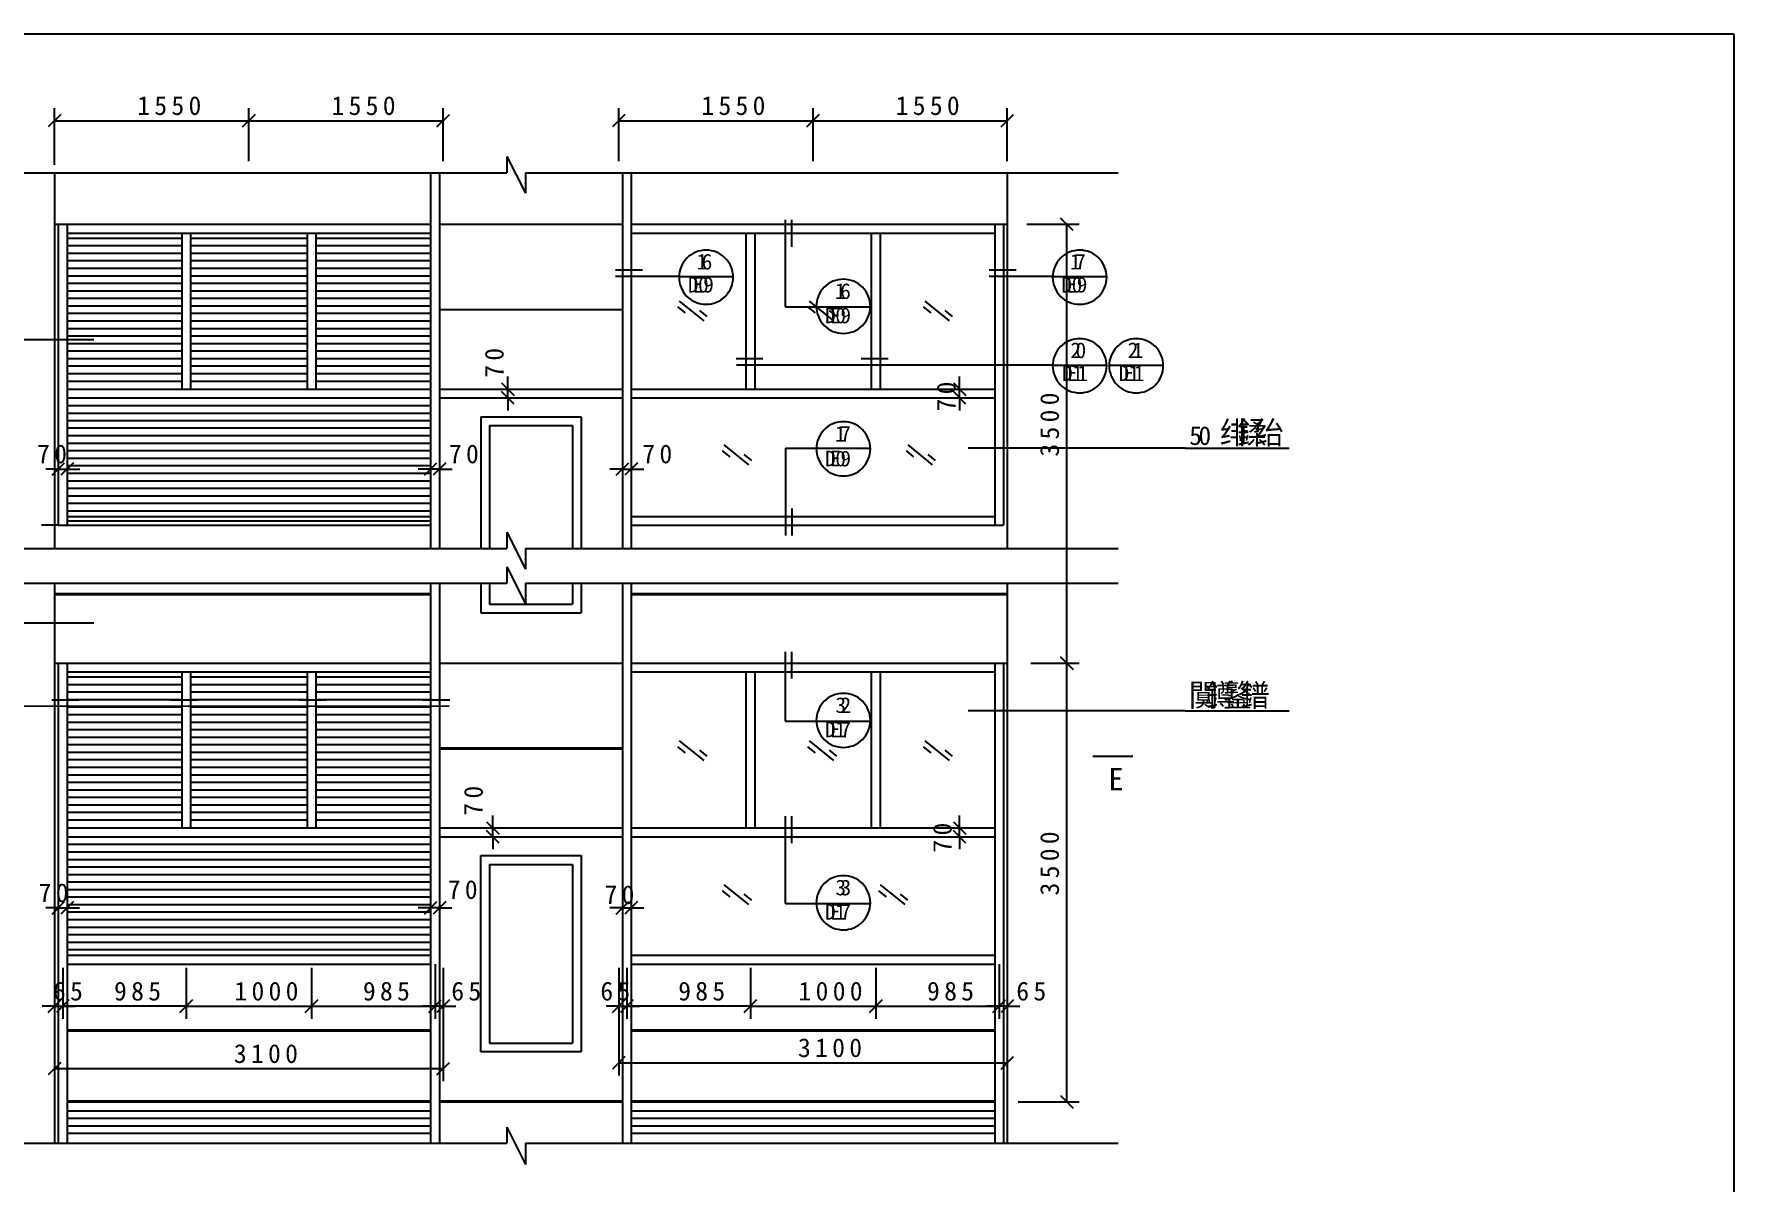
# Model space of a CAD drawing. Header units: metres. Extents: x 0 to 421, y 0 to 298.
# Drawn here: x 149.3 to 421.4, y 114.1 to 298 of the extents above; entities that cross this region are included whole.
import ezdxf

# ---------------------------------------------------------------- set-up
doc = ezdxf.new("R2010")
doc.units = ezdxf.units.M

msp = doc.modelspace()

# ---------------------------------------------------------------- linework, layer by layer
for p, q in [((421.42, 298), (0, 298)), ((421.42, 0), (421.42, 298)), ((152.59, 277.06), (152.59, 286.13)), ((183.7, 277.66), (183.7, 286.13)), ((183.7, 277.66), (183.7, 286.13)), ((214.8, 277.66), (214.8, 286.13)), ((242.89, 277.66), (242.89, 286.13)), ((274, 277.66), (274, 286.13)), ((274, 277.66), (274, 286.13)), ((305.1, 277.66), (305.1, 286.13)), ((153.59, 285.13), (151.59, 283.12)), ((152.59, 284.12), (183.7, 284.12)), ((182.69, 283.12), (184.7, 285.13)), ((184.7, 285.13), (182.69, 283.12)), ((183.7, 284.12), (214.8, 284.12)), ((213.8, 283.12), (215.8, 285.13)), ((243.9, 285.13), (241.89, 283.12)), ((242.89, 284.12), (274, 284.12)), ((273, 283.12), (275, 285.13)), ((275, 285.13), (273, 283.12)), ((274, 284.12), (305.1, 284.12)), ((304.1, 283.12), (306.11, 285.13)), ((225, 278.42), (225, 275.8)), ((225, 278.42), (227.97, 272.51)), ((136.28, 275.8), (225, 275.8)), ((152.59, 275.8), (152.59, 215.64)), ((212.79, 275.8), (212.79, 219.38)), ((214.2, 275.8), (214.2, 219.38)), ((227.97, 275.8), (322.86, 275.8)), ((227.97, 275.8), (227.97, 272.51)), ((243.5, 275.8), (243.5, 219.38)), ((244.9, 275.8), (244.9, 219.38)), ((305.1, 275.8), (305.1, 215.64)), ((152.59, 267.55), (212.79, 267.55)), ((153.19, 267.55), (153.19, 219.38)), ((154.6, 267.55), (154.6, 219.38)), ((214.2, 267.55), (243.5, 267.55)), ((244.9, 267.55), (305.1, 267.55)), ((269.58, 254.31), (269.58, 268.26)), ((270.59, 263.95), (270.59, 268.26)), ((303.1, 267.55), (303.1, 219.38)), ((304.5, 267.55), (304.5, 219.38)), ((308.24, 267.55), (316.62, 267.55)), ((315.62, 266.54), (313.61, 268.55)), ((314.62, 197.31), (314.62, 267.55)), ((154.6, 266.14), (212.79, 266.14)), ((154.6, 265.34), (172.96, 265.34)), ((154.6, 264.13), (172.96, 264.13)), ((172.96, 266.14), (172.96, 241.16)), ((174.36, 266.14), (174.36, 241.16)), ((174.36, 265.34), (193.03, 265.34)), ((174.36, 264.13), (193.03, 264.13)), ((193.03, 266.14), (193.03, 241.16)), ((194.43, 266.14), (194.43, 241.16)), ((194.43, 265.34), (212.79, 265.34)), ((194.43, 264.13), (212.79, 264.13)), ((244.9, 266.14), (303.1, 266.14)), ((263.26, 266.14), (263.26, 241.16)), ((264.67, 266.14), (264.67, 241.16)), ((283.33, 266.14), (283.33, 241.16)), ((284.74, 266.14), (284.74, 241.16)), ((154.6, 262.93), (172.96, 262.93)), ((154.6, 261.73), (172.96, 261.73)), ((174.36, 262.93), (193.03, 262.93)), ((174.36, 261.73), (193.03, 261.73)), ((194.43, 262.93), (212.79, 262.93)), ((194.43, 261.73), (212.79, 261.73)), ((154.6, 260.52), (172.96, 260.52)), ((154.6, 259.32), (172.96, 259.32)), ((174.36, 260.52), (193.03, 260.52)), ((174.36, 259.32), (193.03, 259.32)), ((194.43, 260.52), (212.79, 260.52)), ((194.43, 259.32), (212.79, 259.32)), ((246.7, 260.18), (242.39, 260.18)), ((252.55, 259.18), (242.39, 259.18)), ((252.55, 259.18), (261.22, 259.18)), ((306.49, 260.18), (302.19, 260.18)), ((312.35, 259.18), (302.19, 259.18)), ((312.35, 259.18), (321.01, 259.18)), ((154.6, 258.11), (172.96, 258.11)), ((154.6, 256.91), (172.96, 256.91)), ((174.36, 258.11), (193.03, 258.11)), ((174.36, 256.91), (193.03, 256.91)), ((194.43, 258.11), (212.79, 258.11)), ((194.43, 256.91), (212.79, 256.91)), ((154.6, 255.71), (172.96, 255.71)), ((154.6, 254.5), (172.96, 254.5)), ((154.6, 253.3), (172.96, 253.3)), ((174.36, 255.71), (193.03, 255.71)), ((174.36, 254.5), (193.03, 254.5)), ((174.36, 253.3), (193.03, 253.3)), ((194.43, 255.71), (212.79, 255.71)), ((194.43, 254.5), (212.79, 254.5)), ((194.43, 253.3), (212.79, 253.3)), ((243.5, 253.85), (214.2, 253.85)), ((252.33, 254.31), (253.53, 253.35)), ((252.58, 255.25), (256.51, 252.09)), ((255.8, 253.75), (256.98, 252.79)), ((269.58, 254.31), (274.52, 254.31)), ((273.12, 254.31), (274.32, 253.35)), ((273.37, 255.25), (277.3, 252.09)), ((274.52, 254.31), (283.18, 254.31)), ((276.58, 253.75), (277.77, 252.79)), ((291.63, 254.31), (292.83, 253.35)), ((291.88, 255.25), (295.81, 252.09)), ((295.1, 253.75), (296.28, 252.79)), ((154.6, 252.09), (172.96, 252.09)), ((154.6, 250.89), (172.96, 250.89)), ((174.36, 252.09), (193.03, 252.09)), ((174.36, 250.89), (193.03, 250.89)), ((194.43, 252.09), (212.79, 252.09)), ((194.43, 250.89), (212.79, 250.89)), ((120.97, 249.12), (158.87, 249.12)), ((154.6, 249.69), (172.96, 249.69)), ((154.6, 248.48), (172.96, 248.48)), ((174.36, 249.69), (193.03, 249.69)), ((174.36, 248.48), (193.03, 248.48)), ((194.43, 249.69), (212.79, 249.69)), ((194.43, 248.48), (212.79, 248.48)), ((154.6, 247.28), (172.96, 247.28)), ((154.6, 246.07), (172.96, 246.07)), ((174.36, 247.28), (193.03, 247.28)), ((174.36, 246.07), (193.03, 246.07)), ((194.43, 247.28), (212.79, 247.28)), ((194.43, 246.07), (212.79, 246.07)), ((265.99, 246), (261.68, 246)), ((312.35, 245), (261.73, 245)), ((286.02, 246), (281.71, 246)), ((312.35, 245), (321.01, 245)), ((321.4, 245), (330.06, 245)), ((154.6, 244.87), (172.96, 244.87)), ((154.6, 243.67), (172.96, 243.67)), ((154.6, 242.46), (172.96, 242.46)), ((174.36, 244.87), (193.03, 244.87)), ((174.36, 243.67), (193.03, 243.67)), ((174.36, 242.46), (193.03, 242.46)), ((194.43, 244.87), (212.79, 244.87)), ((194.43, 243.67), (212.79, 243.67)), ((194.43, 242.46), (212.79, 242.46)), ((225.15, 241.16), (225.15, 243.16)), ((297.47, 241.16), (297.47, 243.16)), ((154.6, 241.16), (212.79, 241.16)), ((154.6, 239.75), (212.79, 239.75)), ((214.2, 241.16), (243.5, 241.16)), ((214.2, 239.75), (243.5, 239.75)), ((222.23, 241.16), (227.16, 241.16)), ((222.23, 239.75), (227.16, 239.75)), ((224.15, 242.16), (226.15, 240.15)), ((226.15, 238.75), (224.15, 240.76)), ((225.15, 239.75), (225.15, 241.16)), ((225.15, 239.75), (225.15, 237.75)), ((244.9, 241.16), (303.1, 241.16)), ((244.9, 239.75), (303.1, 239.75)), ((294.54, 241.16), (299.48, 241.16)), ((294.54, 239.75), (299.48, 239.75)), ((296.47, 242.16), (298.47, 240.15)), ((298.47, 238.75), (296.47, 240.76)), ((297.47, 239.75), (297.47, 241.16)), ((297.47, 239.75), (297.47, 237.75)), ((154.6, 238.55), (212.79, 238.55)), ((154.6, 237.34), (212.79, 237.34)), ((154.6, 236.14), (212.79, 236.14)), ((154.6, 234.94), (212.79, 234.94)), ((220.82, 236.74), (236.87, 236.74)), ((220.82, 236.74), (220.82, 215.64)), ((222.23, 235.34), (235.47, 235.34)), ((222.23, 235.34), (222.23, 215.64)), ((235.47, 235.34), (235.47, 215.64)), ((236.87, 236.74), (236.87, 215.64)), ((153.19, 233.71), (153.19, 226.37)), ((154.6, 233.73), (212.79, 233.73)), ((154.6, 233.71), (154.6, 226.37)), ((154.6, 232.53), (212.79, 232.53)), ((154.6, 231.32), (212.79, 231.32)), ((212.79, 233.71), (212.79, 226.37)), ((214.2, 233.71), (214.2, 226.37)), ((243.5, 233.71), (243.5, 226.37)), ((244.9, 233.71), (244.9, 226.37)), ((259.73, 232.22), (263.66, 229.06)), ((269.58, 231.7), (274.52, 231.7)), ((269.58, 231.7), (269.58, 217.76)), ((274.52, 231.7), (283.18, 231.7)), ((289.15, 232.22), (293.08, 229.06)), ((333.59, 231.69), (298.82, 231.69)), ((333.59, 231.69), (350.23, 231.69)), ((152.19, 227.37), (154.2, 229.38)), ((155.6, 229.38), (153.6, 227.37)), ((154.6, 230.12), (212.79, 230.12)), ((154.6, 228.92), (212.79, 228.92)), ((211.79, 227.37), (213.8, 229.38)), ((215.2, 229.38), (213.2, 227.37)), ((242.49, 227.37), (244.5, 229.38)), ((245.91, 229.38), (243.9, 227.37)), ((259.48, 231.28), (260.67, 230.32)), ((262.94, 230.71), (264.13, 229.76)), ((288.9, 231.28), (290.1, 230.32)), ((292.37, 230.71), (293.55, 229.76)), ((153.19, 228.37), (151.19, 228.37)), ((153.19, 228.37), (154.6, 228.37)), ((154.6, 228.37), (156.61, 228.37)), ((154.6, 227.71), (212.79, 227.71)), ((154.6, 226.51), (212.79, 226.51)), ((212.79, 228.37), (210.79, 228.37)), ((214.2, 228.37), (212.79, 228.37)), ((214.2, 228.37), (216.21, 228.37)), ((243.5, 228.37), (241.49, 228.37)), ((243.5, 228.37), (244.9, 228.37)), ((244.9, 228.37), (246.91, 228.37)), ((154.6, 225.3), (212.79, 225.3)), ((154.6, 224.1), (212.79, 224.1)), ((154.6, 222.9), (212.79, 222.9)), ((154.6, 221.69), (212.79, 221.69)), ((154.6, 220.79), (212.79, 220.79)), ((244.9, 220.79), (303.1, 220.79)), ((270.59, 222.07), (270.59, 217.76)), ((153.19, 219.38), (150.52, 219.38)), ((153.19, 219.38), (212.79, 219.38)), ((154.6, 220.09), (212.79, 220.09)), ((212.79, 219.38), (212.79, 215.64)), ((214.2, 219.38), (214.2, 215.64)), ((225, 218.25), (225, 215.64)), ((225, 218.25), (227.97, 212.34)), ((243.5, 219.38), (243.5, 215.64)), ((244.9, 219.38), (304.5, 219.38)), ((244.9, 219.38), (244.9, 215.64)), ((136.28, 215.64), (225, 215.64)), ((227.97, 215.64), (322.86, 215.64)), ((227.97, 215.64), (227.97, 212.34)), ((225, 212.7), (227.97, 206.79)), ((225, 212.7), (225, 210.08)), ((136.28, 210.08), (225, 210.08)), ((152.59, 210.08), (152.59, 197.91)), ((212.79, 210.08), (212.79, 120.45)), ((214.2, 210.08), (214.2, 120.45)), ((220.82, 210.08), (220.82, 205.34)), ((222.23, 210.08), (222.23, 206.74)), ((227.97, 210.08), (322.86, 210.08)), ((227.97, 210.08), (227.97, 206.79)), ((235.47, 210.08), (235.47, 206.74)), ((236.87, 210.08), (236.87, 205.34)), ((243.5, 210.08), (243.5, 120.45)), ((244.9, 210.08), (244.9, 120.45)), ((305.1, 210.08), (305.1, 197.91)), ((152.59, 208.43), (212.79, 208.43)), ((152.59, 208.27), (212.79, 208.27)), ((244.9, 208.43), (305.1, 208.43)), ((244.9, 208.27), (305.1, 208.27)), ((220.82, 205.34), (236.87, 205.34)), ((222.23, 206.74), (235.47, 206.74)), ((120.97, 203.77), (158.87, 203.77)), ((269.58, 188.04), (269.58, 199.14)), ((270.59, 194.84), (270.59, 199.14)), ((152.59, 197.91), (152.59, 120.45)), ((152.59, 197.31), (212.79, 197.31)), ((153.19, 197.31), (153.19, 120.45)), ((154.6, 197.31), (154.6, 120.45)), ((214.2, 197.31), (243.5, 197.31)), ((244.9, 197.31), (305.1, 197.31)), ((303.1, 197.31), (303.1, 120.45)), ((304.5, 197.31), (304.5, 120.45)), ((305.1, 197.91), (305.1, 120.45)), ((308.85, 197.31), (316.62, 197.31)), ((308.85, 197.31), (316.62, 197.31)), ((315.62, 196.31), (313.61, 198.31)), ((313.61, 198.31), (315.62, 196.31)), ((314.62, 127.07), (314.62, 197.31)), ((154.6, 195.9), (212.79, 195.9)), ((154.6, 195.1), (172.96, 195.1)), ((154.6, 193.9), (172.96, 193.9)), ((172.96, 195.9), (172.96, 170.92)), ((174.36, 195.9), (174.36, 170.92)), ((174.36, 195.1), (193.03, 195.1)), ((174.36, 193.9), (193.03, 193.9)), ((193.03, 195.9), (193.03, 170.92)), ((194.43, 195.9), (194.43, 170.92)), ((194.43, 195.1), (212.79, 195.1)), ((194.43, 193.9), (212.79, 193.9)), ((244.9, 195.9), (303.1, 195.9)), ((263.26, 195.9), (263.26, 170.92)), ((264.67, 195.9), (264.67, 170.92)), ((283.33, 195.9), (283.33, 170.92)), ((284.74, 195.9), (284.74, 170.92)), ((152.14, 191.45), (156.45, 191.45)), ((154.6, 192.69), (172.96, 192.69)), ((154.6, 191.49), (172.96, 191.49)), ((171.19, 191.45), (175.49, 191.45)), ((174.36, 192.69), (193.03, 192.69)), ((174.36, 191.49), (193.03, 191.49)), ((191.76, 191.45), (196.07, 191.45)), ((194.43, 192.69), (212.79, 192.69)), ((194.43, 191.49), (212.79, 191.49)), ((211.54, 191.45), (215.85, 191.45)), ((118.27, 190.43), (215.78, 190.45)), ((154.6, 190.29), (172.96, 190.29)), ((154.6, 189.08), (172.96, 189.08)), ((154.6, 187.88), (172.96, 187.88)), ((174.36, 190.29), (193.03, 190.29)), ((174.36, 189.08), (193.03, 189.08)), ((174.36, 187.88), (193.03, 187.88)), ((194.43, 190.29), (212.79, 190.29)), ((194.43, 189.08), (212.79, 189.08)), ((194.43, 187.88), (212.79, 187.88)), ((269.58, 188.04), (274.52, 188.04)), ((274.52, 188.04), (283.18, 188.04)), ((333.59, 189.69), (298.82, 189.69)), ((333.59, 189.69), (350.23, 189.69)), ((154.6, 186.67), (172.96, 186.67)), ((154.6, 185.47), (172.96, 185.47)), ((174.36, 186.67), (193.03, 186.67)), ((174.36, 185.47), (193.03, 185.47)), ((194.43, 186.67), (212.79, 186.67)), ((194.43, 185.47), (212.79, 185.47)), ((154.6, 184.27), (172.96, 184.27)), ((154.6, 183.06), (172.96, 183.06)), ((174.36, 184.27), (193.03, 184.27)), ((174.36, 183.06), (193.03, 183.06)), ((194.43, 184.27), (212.79, 184.27)), ((194.43, 183.06), (212.79, 183.06)), ((243.5, 183.69), (214.2, 183.69)), ((243.5, 183.53), (214.2, 183.53)), ((252.33, 183.92), (253.53, 182.95)), ((252.58, 184.85), (256.51, 181.7)), ((255.8, 183.35), (256.98, 182.4)), ((273.12, 183.92), (274.32, 182.95)), ((273.37, 184.85), (277.3, 181.7)), ((276.58, 183.35), (277.77, 182.4)), ((291.63, 183.92), (292.83, 182.95)), ((291.88, 184.85), (295.81, 181.7)), ((295.1, 183.35), (296.28, 182.4)), ((325.2, 182.36), (318.8, 182.36)), ((154.6, 181.86), (172.96, 181.86)), ((154.6, 180.65), (172.96, 180.65)), ((174.36, 181.86), (193.03, 181.86)), ((174.36, 180.65), (193.03, 180.65)), ((194.43, 181.86), (212.79, 181.86)), ((194.43, 180.65), (212.79, 180.65)), ((154.6, 179.45), (172.96, 179.45)), ((154.6, 178.24), (172.96, 178.24)), ((154.6, 177.04), (172.96, 177.04)), ((174.36, 179.45), (193.03, 179.45)), ((174.36, 178.24), (193.03, 178.24)), ((174.36, 177.04), (193.03, 177.04)), ((194.43, 179.45), (212.79, 179.45)), ((194.43, 178.24), (212.79, 178.24)), ((194.43, 177.04), (212.79, 177.04)), ((154.6, 175.84), (172.96, 175.84)), ((154.6, 174.63), (172.96, 174.63)), ((174.36, 175.84), (193.03, 175.84)), ((174.36, 174.63), (193.03, 174.63)), ((194.43, 175.84), (212.79, 175.84)), ((194.43, 174.63), (212.79, 174.63)), ((154.6, 173.43), (172.96, 173.43)), ((154.6, 172.22), (172.96, 172.22)), ((174.36, 173.43), (193.03, 173.43)), ((174.36, 172.22), (193.03, 172.22)), ((194.43, 173.43), (212.79, 173.43)), ((194.43, 172.22), (212.79, 172.22)), ((221.74, 171.92), (223.75, 169.92)), ((222.75, 170.92), (222.75, 172.93)), ((269.58, 158.85), (269.58, 172.79)), ((270.59, 168.48), (270.59, 172.79)), ((296.47, 171.92), (298.47, 169.92)), ((297.47, 170.92), (297.47, 172.93)), ((154.6, 170.92), (212.79, 170.92)), ((154.6, 169.52), (212.79, 169.52)), ((214.2, 170.92), (243.5, 170.92)), ((214.2, 169.52), (243.5, 169.52)), ((219.82, 170.92), (224.75, 170.92)), ((219.82, 169.52), (224.75, 169.52)), ((223.75, 168.51), (221.74, 170.52)), ((222.75, 169.52), (222.75, 170.92)), ((222.75, 169.52), (222.75, 167.51)), ((244.9, 170.92), (303.1, 170.92)), ((244.9, 169.52), (303.1, 169.52)), ((294.54, 170.92), (299.48, 170.92)), ((294.54, 169.52), (299.48, 169.52)), ((298.47, 168.51), (296.47, 170.52)), ((297.47, 169.52), (297.47, 170.92)), ((297.47, 169.52), (297.47, 167.51)), ((154.6, 168.31), (212.79, 168.31)), ((154.6, 167.11), (212.79, 167.11)), ((220.82, 135.1), (220.82, 166.51)), ((220.82, 166.51), (236.87, 166.51)), ((236.87, 166.51), (236.87, 135.1)), ((153.19, 163.47), (153.19, 156.13)), ((154.6, 165.9), (212.79, 165.9)), ((154.6, 164.7), (212.79, 164.7)), ((154.6, 163.5), (212.79, 163.5)), ((154.6, 163.47), (154.6, 156.13)), ((212.79, 163.47), (212.79, 156.13)), ((214.2, 163.47), (214.2, 156.13)), ((222.23, 165.1), (222.23, 136.5)), ((222.23, 165.1), (235.47, 165.1)), ((235.47, 165.1), (235.47, 136.5)), ((243.5, 163.47), (243.5, 156.13)), ((244.9, 163.47), (244.9, 156.13)), ((154.6, 162.29), (212.79, 162.29)), ((154.6, 161.09), (212.79, 161.09)), ((259.48, 160.88), (260.67, 159.92)), ((259.73, 161.82), (263.66, 158.66)), ((284.49, 160.88), (285.68, 159.92)), ((284.74, 161.82), (288.67, 158.66)), ((153.19, 158.14), (151.19, 158.14)), ((152.19, 157.14), (154.2, 159.14)), ((153.19, 158.14), (154.6, 158.14)), ((155.6, 159.14), (153.59, 157.14)), ((154.6, 159.88), (212.79, 159.88)), ((154.6, 158.68), (212.79, 158.68)), ((154.6, 158.14), (156.6, 158.14)), ((212.79, 158.14), (210.79, 158.14)), ((211.79, 157.14), (213.8, 159.14)), ((214.2, 158.14), (212.79, 158.14)), ((215.2, 159.14), (213.19, 157.14)), ((214.2, 158.14), (216.2, 158.14)), ((243.5, 158.14), (241.49, 158.14)), ((242.49, 157.14), (244.5, 159.14)), ((243.5, 158.14), (244.9, 158.14)), ((245.91, 159.14), (243.9, 157.14)), ((244.9, 158.14), (246.91, 158.14)), ((262.94, 160.31), (264.13, 159.36)), ((269.58, 158.85), (274.52, 158.85)), ((274.52, 158.85), (283.18, 158.85)), ((287.95, 160.31), (289.13, 159.36)), ((154.6, 157.48), (212.79, 157.48)), ((154.6, 156.27), (212.79, 156.27)), ((154.6, 155.07), (212.79, 155.07)), ((154.6, 153.86), (212.79, 153.86)), ((154.6, 152.66), (212.79, 152.66)), ((154.6, 151.45), (212.79, 151.45)), ((154.6, 150.55), (212.79, 150.55)), ((244.9, 150.55), (303.1, 150.55)), ((152.59, 148.55), (152.59, 130.39)), ((152.59, 148.55), (152.59, 140.39)), ((153.9, 148.55), (153.9, 140.39)), ((153.9, 147.54), (153.9, 140.39)), ((154.6, 149.15), (212.79, 149.15)), ((173.66, 148.55), (173.66, 140.39)), ((173.66, 148.55), (173.66, 140.39)), ((193.73, 148.55), (193.73, 140.39)), ((193.73, 148.55), (193.73, 140.39)), ((213.5, 149.15), (213.5, 140.39)), ((213.5, 149.15), (213.5, 140.39)), ((214.8, 148.55), (214.8, 130.39)), ((214.8, 148.55), (214.8, 140.39)), ((242.89, 148.55), (242.89, 131.33)), ((242.89, 148.55), (242.89, 140.39)), ((244.2, 148.55), (244.2, 140.39)), ((244.2, 147.54), (244.2, 140.39)), ((244.9, 149.15), (303.1, 149.15)), ((263.97, 148.55), (263.97, 140.39)), ((263.97, 148.55), (263.97, 140.39)), ((284.03, 148.55), (284.03, 140.39)), ((284.03, 148.55), (284.03, 140.39)), ((303.8, 149.15), (303.8, 140.39)), ((303.8, 149.15), (303.8, 140.39)), ((305.1, 148.55), (305.1, 131.33)), ((305.1, 148.55), (305.1, 140.39)), ((152.59, 142.4), (150.58, 142.4)), ((151.59, 141.39), (153.59, 143.4)), ((152.59, 142.4), (153.9, 142.4)), ((154.9, 143.4), (152.89, 141.39)), ((154.9, 143.4), (152.89, 141.39)), ((173.66, 142.4), (153.9, 142.4)), ((153.9, 142.4), (155.9, 142.4)), ((172.66, 141.39), (174.67, 143.4)), ((174.67, 143.4), (172.66, 141.39)), ((173.66, 142.4), (193.73, 142.4)), ((194.73, 143.4), (192.73, 141.39)), ((192.73, 141.39), (194.73, 143.4)), ((193.73, 142.4), (213.5, 142.4)), ((213.5, 142.4), (211.49, 142.4)), ((212.49, 141.39), (214.5, 143.4)), ((212.49, 141.39), (214.5, 143.4)), ((214.8, 142.4), (213.5, 142.4)), ((215.8, 143.4), (213.8, 141.39)), ((214.8, 142.4), (216.81, 142.4)), ((242.89, 142.4), (240.89, 142.4)), ((241.89, 141.39), (243.9, 143.4)), ((242.89, 142.4), (244.2, 142.4)), ((245.2, 143.4), (243.2, 141.39)), ((245.2, 143.4), (243.2, 141.39)), ((263.97, 142.4), (244.2, 142.4)), ((244.2, 142.4), (246.21, 142.4)), ((262.96, 141.39), (264.97, 143.4)), ((264.97, 143.4), (262.96, 141.39)), ((263.97, 142.4), (284.03, 142.4)), ((285.04, 143.4), (283.03, 141.39)), ((283.03, 141.39), (285.04, 143.4)), ((284.03, 142.4), (303.8, 142.4)), ((303.8, 142.4), (301.79, 142.4)), ((302.8, 141.39), (304.8, 143.4)), ((302.8, 141.39), (304.8, 143.4)), ((305.1, 142.4), (303.8, 142.4)), ((306.11, 143.4), (304.1, 141.39)), ((305.1, 142.4), (307.11, 142.4)), ((154.6, 138.59), (212.79, 138.59)), ((154.6, 138.43), (212.79, 138.43)), ((222.23, 136.5), (235.47, 136.5)), ((244.9, 138.59), (303.1, 138.59)), ((244.9, 138.43), (303.1, 138.43)), ((153.59, 133.4), (151.59, 131.39)), ((213.8, 131.39), (215.8, 133.4)), ((236.87, 135.1), (220.82, 135.1)), ((243.9, 134.34), (241.89, 132.34)), ((242.89, 133.34), (305.1, 133.34)), ((304.1, 132.34), (306.11, 134.34)), ((152.59, 132.4), (214.8, 132.4)), ((313.61, 128.08), (315.62, 126.07)), ((154.6, 127.23), (212.79, 127.23)), ((154.6, 127.07), (212.79, 127.07)), ((154.6, 125.67), (212.79, 125.67)), ((214.2, 127.23), (243.5, 127.23)), ((214.2, 127.07), (243.5, 127.07)), ((244.9, 127.23), (303.1, 127.23)), ((244.9, 127.07), (303.1, 127.07)), ((244.9, 125.67), (303.1, 125.67)), ((306.84, 127.07), (316.62, 127.07)), ((154.6, 124.46), (212.79, 124.46)), ((154.6, 123.26), (212.79, 123.26)), ((225, 123.06), (225, 120.45)), ((225, 123.06), (227.97, 117.08)), ((244.9, 124.46), (303.1, 124.46)), ((244.9, 123.26), (303.1, 123.26)), ((136.28, 120.45), (225, 120.45)), ((154.6, 122.06), (212.79, 122.06)), ((227.97, 120.45), (322.86, 120.45)), ((227.97, 120.45), (227.97, 117.08)), ((244.9, 122.06), (303.1, 122.06))]:
    msp.add_line(p, q)
for points in [[(261.22, 259.08), (261.2, 259.5), (261.13, 259.92), (261.03, 260.33), (260.89, 260.73), (260.71, 261.12), (260.49, 261.48), (260.23, 261.82), (259.95, 262.14), (259.63, 262.42), (259.29, 262.68), (258.93, 262.9), (258.54, 263.08), (258.14, 263.22), (257.73, 263.32), (257.31, 263.39), (256.89, 263.41), (256.46, 263.39), (256.04, 263.32), (255.63, 263.22), (255.23, 263.08), (254.84, 262.9), (254.48, 262.68), (254.14, 262.42), (253.82, 262.14), (253.54, 261.82), (253.28, 261.48), (253.07, 261.12), (252.88, 260.73), (252.74, 260.33), (252.64, 259.92), (252.57, 259.5), (252.55, 259.08), (252.57, 258.65), (252.64, 258.23), (252.74, 257.82), (252.88, 257.42), (253.07, 257.03), (253.28, 256.67), (253.54, 256.33), (253.82, 256.01), (254.14, 255.73), (254.48, 255.47), (254.84, 255.26), (255.23, 255.07), (255.63, 254.93), (256.04, 254.83), (256.46, 254.77), (256.89, 254.74), (257.31, 254.77), (257.73, 254.83), (258.14, 254.93), (258.54, 255.07), (258.93, 255.26), (259.29, 255.47), (259.63, 255.73), (259.95, 256.01), (260.23, 256.33), (260.49, 256.67), (260.71, 257.03), (260.89, 257.42), (261.03, 257.82), (261.13, 258.23), (261.2, 258.65), (261.22, 259.08)], [(321.01, 259.08), (320.99, 259.5), (320.93, 259.92), (320.83, 260.33), (320.68, 260.73), (320.5, 261.12), (320.28, 261.48), (320.03, 261.82), (319.74, 262.14), (319.43, 262.42), (319.09, 262.68), (318.72, 262.9), (318.34, 263.08), (317.94, 263.22), (317.53, 263.32), (317.11, 263.39), (316.68, 263.41), (316.26, 263.39), (315.84, 263.32), (315.42, 263.22), (315.02, 263.08), (314.64, 262.9), (314.27, 262.68), (313.93, 262.42), (313.62, 262.14), (313.33, 261.82), (313.08, 261.48), (312.86, 261.12), (312.68, 260.73), (312.54, 260.33), (312.43, 259.92), (312.37, 259.5), (312.35, 259.08), (312.37, 258.65), (312.43, 258.23), (312.54, 257.82), (312.68, 257.42), (312.86, 257.03), (313.08, 256.67), (313.33, 256.33), (313.62, 256.01), (313.93, 255.73), (314.27, 255.47), (314.64, 255.26), (315.02, 255.07), (315.42, 254.93), (315.84, 254.83), (316.26, 254.77), (316.68, 254.74), (317.11, 254.77), (317.53, 254.83), (317.94, 254.93), (318.34, 255.07), (318.72, 255.26), (319.09, 255.47), (319.43, 255.73), (319.74, 256.01), (320.03, 256.33), (320.28, 256.67), (320.5, 257.03), (320.68, 257.42), (320.83, 257.82), (320.93, 258.23), (320.99, 258.65), (321.01, 259.08)], [(283.18, 254.41), (283.16, 254.84), (283.1, 255.26), (283, 255.67), (282.85, 256.07), (282.67, 256.46), (282.45, 256.82), (282.2, 257.16), (281.91, 257.48), (281.6, 257.76), (281.26, 258.02), (280.89, 258.23), (280.51, 258.42), (280.11, 258.56), (279.7, 258.66), (279.28, 258.73), (278.85, 258.75), (278.43, 258.73), (278.01, 258.66), (277.59, 258.56), (277.19, 258.42), (276.81, 258.23), (276.44, 258.02), (276.1, 257.76), (275.79, 257.48), (275.5, 257.16), (275.25, 256.82), (275.03, 256.46), (274.85, 256.07), (274.71, 255.67), (274.6, 255.26), (274.54, 254.84), (274.52, 254.41), (274.54, 253.99), (274.6, 253.57), (274.71, 253.16), (274.85, 252.76), (275.03, 252.37), (275.25, 252.01), (275.5, 251.67), (275.79, 251.35), (276.1, 251.07), (276.44, 250.81), (276.81, 250.59), (277.19, 250.41), (277.59, 250.27), (278.01, 250.17), (278.43, 250.1), (278.85, 250.08), (279.28, 250.1), (279.7, 250.17), (280.11, 250.27), (280.51, 250.41), (280.89, 250.59), (281.26, 250.81), (281.6, 251.07), (281.91, 251.35), (282.2, 251.67), (282.45, 252.01), (282.67, 252.37), (282.85, 252.76), (283, 253.16), (283.1, 253.57), (283.16, 253.99), (283.18, 254.41)], [(321.01, 244.9), (320.99, 245.32), (320.93, 245.74), (320.83, 246.16), (320.68, 246.56), (320.5, 246.94), (320.28, 247.31), (320.03, 247.65), (319.74, 247.96), (319.43, 248.25), (319.09, 248.5), (318.72, 248.72), (318.34, 248.9), (317.94, 249.04), (317.53, 249.15), (317.11, 249.21), (316.68, 249.23), (316.26, 249.21), (315.84, 249.15), (315.42, 249.04), (315.02, 248.9), (314.64, 248.72), (314.27, 248.5), (313.93, 248.25), (313.62, 247.96), (313.33, 247.65), (313.08, 247.31), (312.86, 246.94), (312.68, 246.56), (312.54, 246.16), (312.43, 245.74), (312.37, 245.32), (312.35, 244.9), (312.37, 244.48), (312.43, 244.05), (312.54, 243.64), (312.68, 243.24), (312.86, 242.86), (313.08, 242.49), (313.33, 242.15), (313.62, 241.84), (313.93, 241.55), (314.27, 241.3), (314.64, 241.08), (315.02, 240.9), (315.42, 240.75), (315.84, 240.65), (316.26, 240.59), (316.68, 240.57), (317.11, 240.59), (317.53, 240.65), (317.94, 240.75), (318.34, 240.9), (318.72, 241.08), (319.09, 241.3), (319.43, 241.55), (319.74, 241.84), (320.03, 242.15), (320.28, 242.49), (320.5, 242.86), (320.68, 243.24), (320.83, 243.64), (320.93, 244.05), (320.99, 244.48), (321.01, 244.9)], [(330.06, 244.9), (330.04, 245.32), (329.98, 245.74), (329.88, 246.16), (329.73, 246.56), (329.55, 246.94), (329.33, 247.31), (329.08, 247.65), (328.8, 247.96), (328.48, 248.25), (328.14, 248.5), (327.77, 248.72), (327.39, 248.9), (326.99, 249.04), (326.58, 249.15), (326.16, 249.21), (325.73, 249.23), (325.31, 249.21), (324.89, 249.15), (324.48, 249.04), (324.07, 248.9), (323.69, 248.72), (323.33, 248.5), (322.98, 248.25), (322.67, 247.96), (322.38, 247.65), (322.13, 247.31), (321.91, 246.94), (321.73, 246.56), (321.59, 246.16), (321.48, 245.74), (321.42, 245.32), (321.4, 244.9), (321.42, 244.48), (321.48, 244.05), (321.59, 243.64), (321.73, 243.24), (321.91, 242.86), (322.13, 242.49), (322.38, 242.15), (322.67, 241.84), (322.98, 241.55), (323.33, 241.3), (323.69, 241.08), (324.07, 240.9), (324.48, 240.75), (324.89, 240.65), (325.31, 240.59), (325.73, 240.57), (326.16, 240.59), (326.58, 240.65), (326.99, 240.75), (327.39, 240.9), (327.77, 241.08), (328.14, 241.3), (328.48, 241.55), (328.8, 241.84), (329.08, 242.15), (329.33, 242.49), (329.55, 242.86), (329.73, 243.24), (329.88, 243.64), (329.98, 244.05), (330.04, 244.48), (330.06, 244.9)], [(283.18, 231.6), (283.16, 232.03), (283.1, 232.45), (283, 232.86), (282.85, 233.26), (282.67, 233.65), (282.45, 234.01), (282.2, 234.35), (281.91, 234.67), (281.6, 234.95), (281.26, 235.21), (280.89, 235.42), (280.51, 235.61), (280.11, 235.75), (279.7, 235.85), (279.28, 235.91), (278.85, 235.94), (278.43, 235.91), (278.01, 235.85), (277.59, 235.75), (277.19, 235.61), (276.81, 235.42), (276.44, 235.21), (276.1, 234.95), (275.79, 234.67), (275.5, 234.35), (275.25, 234.01), (275.03, 233.65), (274.85, 233.26), (274.71, 232.86), (274.6, 232.45), (274.54, 232.03), (274.52, 231.6), (274.54, 231.18), (274.6, 230.76), (274.71, 230.35), (274.85, 229.95), (275.03, 229.56), (275.25, 229.2), (275.5, 228.86), (275.79, 228.54), (276.1, 228.26), (276.44, 228), (276.81, 227.78), (277.19, 227.6), (277.59, 227.46), (278.01, 227.36), (278.43, 227.29), (278.85, 227.27), (279.28, 227.29), (279.7, 227.36), (280.11, 227.46), (280.51, 227.6), (280.89, 227.78), (281.26, 228), (281.6, 228.26), (281.91, 228.54), (282.2, 228.86), (282.45, 229.2), (282.67, 229.56), (282.85, 229.95), (283, 230.35), (283.1, 230.76), (283.16, 231.18), (283.18, 231.6)], [(283.18, 188.14), (283.16, 188.57), (283.1, 188.99), (283, 189.4), (282.85, 189.8), (282.67, 190.18), (282.45, 190.55), (282.2, 190.89), (281.91, 191.21), (281.6, 191.49), (281.26, 191.74), (280.89, 191.96), (280.51, 192.14), (280.11, 192.29), (279.7, 192.39), (279.28, 192.45), (278.85, 192.47), (278.43, 192.45), (278.01, 192.39), (277.59, 192.29), (277.19, 192.14), (276.81, 191.96), (276.44, 191.74), (276.1, 191.49), (275.79, 191.21), (275.5, 190.89), (275.25, 190.55), (275.03, 190.18), (274.85, 189.8), (274.71, 189.4), (274.6, 188.99), (274.54, 188.57), (274.52, 188.14), (274.54, 187.72), (274.6, 187.3), (274.71, 186.89), (274.85, 186.48), (275.03, 186.1), (275.25, 185.74), (275.5, 185.39), (275.79, 185.08), (276.1, 184.79), (276.44, 184.54), (276.81, 184.32), (277.19, 184.14), (277.59, 184), (278.01, 183.89), (278.43, 183.83), (278.85, 183.81), (279.28, 183.83), (279.7, 183.89), (280.11, 184), (280.51, 184.14), (280.89, 184.32), (281.26, 184.54), (281.6, 184.79), (281.91, 185.08), (282.2, 185.39), (282.45, 185.74), (282.67, 186.1), (282.85, 186.48), (283, 186.89), (283.1, 187.3), (283.16, 187.72), (283.18, 188.14)], [(283.18, 158.95), (283.16, 159.37), (283.1, 159.79), (283, 160.21), (282.85, 160.61), (282.67, 160.99), (282.45, 161.36), (282.2, 161.7), (281.91, 162.01), (281.6, 162.3), (281.26, 162.55), (280.89, 162.77), (280.51, 162.95), (280.11, 163.09), (279.7, 163.2), (279.28, 163.26), (278.85, 163.28), (278.43, 163.26), (278.01, 163.2), (277.59, 163.09), (277.19, 162.95), (276.81, 162.77), (276.44, 162.55), (276.1, 162.3), (275.79, 162.01), (275.5, 161.7), (275.25, 161.36), (275.03, 160.99), (274.85, 160.61), (274.71, 160.21), (274.6, 159.79), (274.54, 159.37), (274.52, 158.95), (274.54, 158.53), (274.6, 158.1), (274.71, 157.69), (274.85, 157.29), (275.03, 156.91), (275.25, 156.54), (275.5, 156.2), (275.79, 155.89), (276.1, 155.6), (276.44, 155.35), (276.81, 155.13), (277.19, 154.95), (277.59, 154.8), (278.01, 154.7), (278.43, 154.64), (278.85, 154.62), (279.28, 154.64), (279.7, 154.7), (280.11, 154.8), (280.51, 154.95), (280.89, 155.13), (281.26, 155.35), (281.6, 155.6), (281.91, 155.89), (282.2, 156.2), (282.45, 156.54), (282.67, 156.91), (282.85, 157.29), (283, 157.69), (283.1, 158.1), (283.16, 158.53), (283.18, 158.95)]]:
    msp.add_lwpolyline(points)

# ---------------------------------------------------------------- texts
for s, height, p in [('1', 3.01, (165.82, 285.04)), ('5', 3.01, (168.55, 285.04)), ('5', 3.01, (171.29, 285.04)), ('0', 3.01, (174.03, 285.04)), ('1', 3.01, (196.92, 285.04)), ('5', 3.01, (199.66, 285.04)), ('5', 3.01, (202.39, 285.04)), ('0', 3.01, (205.13, 285.04)), ('1', 3.01, (256.12, 285.04)), ('5', 3.01, (258.86, 285.04)), ('5', 3.01, (261.59, 285.04)), ('0', 3.01, (264.33, 285.04)), ('1', 3.01, (287.23, 285.04)), ('5', 3.01, (289.96, 285.04)), ('5', 3.01, (292.7, 285.04)), ('0', 3.01, (295.43, 285.04)), ('1', 2.51, (255.36, 260.31)), ('6', 2.51, (256.17, 260.31)), ('1', 2.51, (315.15, 260.31)), ('7', 2.51, (315.97, 260.31)), ('D', 2.51, (253.96, 256.62)), ('E', 2.51, (254.78, 256.62)), ('0', 2.51, (255.6, 256.62)), ('9', 2.51, (256.42, 256.62)), ('D', 2.51, (313.76, 256.62)), ('E', 2.51, (314.57, 256.62)), ('0', 2.51, (315.39, 256.62)), ('9', 2.51, (316.21, 256.62)), ('1', 2.51, (277.53, 255.6)), ('6', 2.51, (278.35, 255.6)), ('D', 2.51, (275.93, 251.7)), ('E', 2.51, (276.74, 251.7)), ('0', 2.51, (277.56, 251.7)), ('9', 2.51, (278.38, 251.7)), ('2', 2.51, (315.2, 246.13)), ('0', 2.51, (316.02, 246.13)), ('2', 2.51, (324.36, 246.13)), ('1', 2.51, (325.18, 246.13)), ('D', 2.51, (313.85, 242.44)), ('E', 2.51, (314.66, 242.44)), ('D', 2.51, (322.9, 242.44)), ('E', 2.51, (323.72, 242.44)), ('1', 2.51, (315.48, 242.44)), ('1', 2.51, (316.3, 242.44)), ('1', 2.51, (324.53, 242.44)), ('1', 2.51, (325.35, 242.44)), ('1', 2.51, (277.53, 232.76)), ('7', 2.51, (278.35, 232.76)), ('5', 3.01, (334.22, 232.22)), ('0', 3.01, (335.69, 232.22)), ('绯', 3.61, (339.15, 232.37)), ('鍒', 3.61, (341.9, 232.37)), ('绐', 3.61, (344.64, 232.37)), ('7', 3.01, (149.79, 229.29)), ('0', 3.01, (152.53, 229.29)), ('7', 3.01, (215.72, 229.29)), ('0', 3.01, (218.45, 229.29)), ('7', 3.01, (246.67, 229.29)), ('0', 3.01, (249.41, 229.29)), ('D', 2.51, (275.93, 228.8)), ('E', 2.51, (276.74, 228.8)), ('0', 2.51, (277.56, 228.8)), ('9', 2.51, (278.38, 228.8)), ('闃', 3.61, (334.16, 190.36)), ('鐏', 3.61, (336.91, 190.36)), ('鐜', 3.61, (339.65, 190.36)), ('鐠', 3.61, (342.4, 190.36)), ('3', 2.51, (277.58, 189.33)), ('2', 2.51, (278.4, 189.33)), ('D', 2.51, (275.91, 185.43)), ('E', 2.51, (276.73, 185.43)), ('1', 2.51, (277.54, 185.43)), ('7', 2.51, (278.36, 185.43)), ('E', 3.61, (321.28, 176.93)), ('7', 3.01, (150.05, 159.05)), ('0', 3.01, (152.78, 159.05)), ('7', 3.01, (215.53, 159.56)), ('0', 3.01, (218.26, 159.56)), ('7', 3.01, (240.62, 158.74)), ('0', 3.01, (243.36, 158.74)), ('3', 2.51, (277.58, 160.14)), ('3', 2.51, (278.4, 160.14)), ('D', 2.51, (275.91, 156.24)), ('E', 2.51, (276.73, 156.24)), ('1', 2.51, (277.54, 156.24)), ('7', 2.51, (278.36, 156.24)), ('6', 3.01, (152.33, 143.31)), ('5', 3.01, (155.07, 143.31)), ('9', 3.01, (162.11, 143.31)), ('8', 3.01, (164.85, 143.31)), ('5', 3.01, (167.59, 143.31)), ('1', 3.01, (181.37, 143.31)), ('0', 3.01, (184.11, 143.31)), ('0', 3.01, (186.84, 143.31)), ('0', 3.01, (189.58, 143.31)), ('9', 3.01, (201.95, 143.31)), ('8', 3.01, (204.68, 143.31)), ('5', 3.01, (207.42, 143.31)), ('6', 3.01, (216.1, 143.31)), ('5', 3.01, (218.83, 143.31)), ('6', 3.01, (239.96, 143.31)), ('5', 3.01, (242.69, 143.31)), ('9', 3.01, (252.42, 143.31)), ('8', 3.01, (255.15, 143.31)), ('5', 3.01, (257.89, 143.31)), ('1', 3.01, (271.67, 143.31)), ('0', 3.01, (274.41, 143.31)), ('0', 3.01, (277.15, 143.31)), ('0', 3.01, (279.88, 143.31)), ('9', 3.01, (292.25, 143.31)), ('8', 3.01, (294.99, 143.31)), ('5', 3.01, (297.72, 143.31)), ('6', 3.01, (306.54, 143.31)), ('5', 3.01, (309.28, 143.31)), ('3', 3.01, (181.29, 133.31)), ('1', 3.01, (184.02, 133.31)), ('0', 3.01, (186.76, 133.31)), ('0', 3.01, (189.5, 133.31)), ('3', 3.01, (271.59, 134.25)), ('1', 3.01, (274.33, 134.25)), ('0', 3.01, (277.06, 134.25)), ('0', 3.01, (279.8, 134.25))]:
    msp.add_text(s, height=height).set_placement(p)
for s, p in [('0', (224.47, 245.71)), ('7', (224.47, 242.98)), ('0', (296.83, 240.32)), ('0', (313.36, 238.57)), ('7', (296.83, 237.58)), ('0', (313.36, 235.83)), ('5', (313.36, 233.1)), ('3', (313.36, 230.36)), ('0', (221.13, 175.63)), ('7', (221.13, 172.89)), ('0', (296.21, 169.72)), ('7', (296.21, 166.98)), ('0', (313.36, 168.33)), ('0', (313.36, 165.6)), ('5', (313.36, 162.86)), ('3', (313.36, 160.12))]:
    msp.add_text(s, height=3.01, rotation=90).set_placement(p)

doc.saveas('drawing.dxf')
